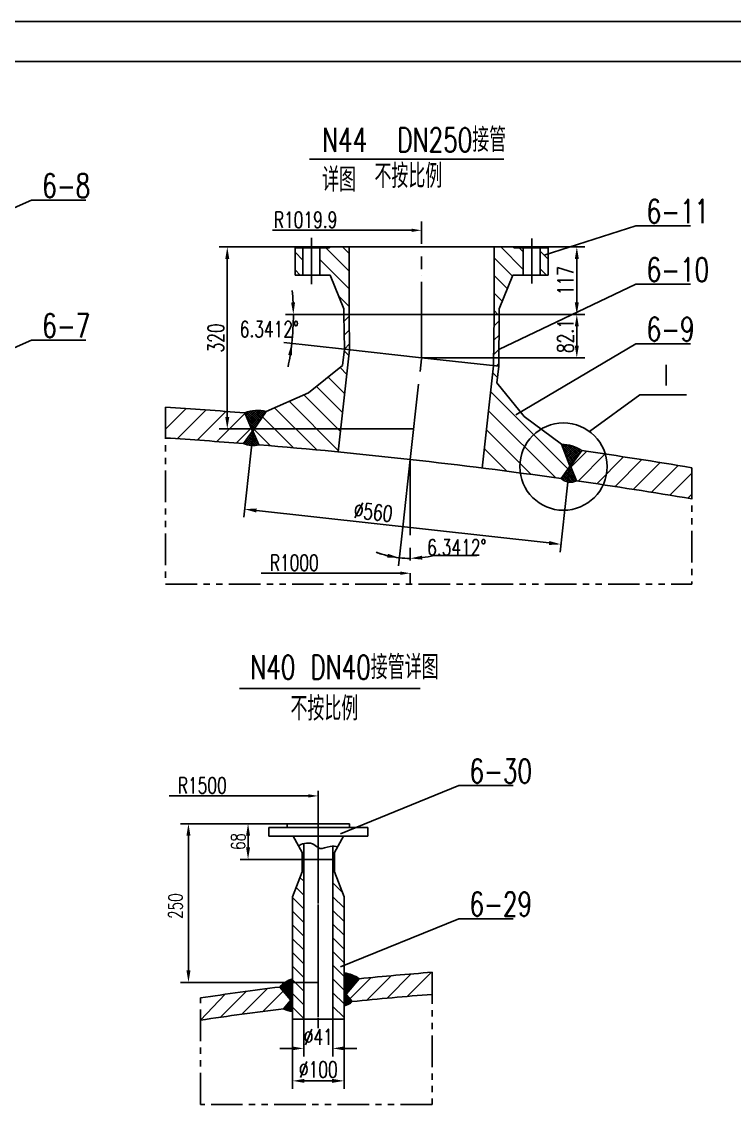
# Model space of a CAD drawing. Extents: x 14295 to 55529, y 90 to 48558.
# Drawn here: x 54358.1 to 54537.1, y 39505 to 39777 of the extents above; entities that cross this region are included whole.
import ezdxf

# ---------------------------------------------------------------- set-up
doc = ezdxf.new("R2010")
doc.units = 0
doc.header["$MEASUREMENT"] = 0
doc.linetypes.add('CENTER2', pattern=[28.575, 19.05, -3.175, 3.175, -3.175])
doc.linetypes.add('PHANTOM2', pattern=[31.75, 15.875, -3.175, 3.175, -3.175, 3.175, -3.175])
doc.layers.get('0').update_dxf_attribs({"linetype": 'CONTINUOUS'})
doc.layers.get('DEFPOINTS').update_dxf_attribs({"linetype": 'CONTINUOUS'})
for name, color, linetype in [('图层1', 7, 'CONTINUOUS'), ('图层2', 1, 'CONTINUOUS'), ('图层3', 2, 'CENTER2'), ('图层5', 3, 'PHANTOM2')]:
    doc.layers.add(name, color=color, linetype=linetype)
doc.styles.add('文字', font='txt.shx', dxfattribs={"width": 0.71, "bigfont": 'hzfs.shx'})
doc.dimstyles.get("Standard").update_dxf_attribs({"dimtxt": 0.18, "dimasz": 0.18, "dimexe": 0.18, "dimexo": 0.0625, "dimgap": 0.09, "dimtad": 0, "dimtih": 1, "dimtoh": 1, "dimdec": 4, "dimzin": 0, "dimtxsty": 'STANDARD', "dimcen": 0.09, "dimazin": 3, "dimtfac": 1, "dimtdec": 4, "dimtofl": 0, "dimtmove": 0, "dimatfit": 3, "dimtolj": 1, "dimtzin": 0})

# ---------------------------------------------------------------- blocks, each defined once
blk = doc.blocks.new('*D121')
at = {"color": 1, "linetype": 'BYBLOCK'}
for p, q in [((54364, 39544.16), (54364, 39526.68)), ((54376.93, 39544.16), (54376.93, 39526.68)), ((54367, 39528.68), (54373.93, 39528.68))]:
    blk.add_line(p, q, dxfattribs=at)
for points in [[(54367, 39529.18), (54367, 39528.18), (54364, 39528.68)], [(54373.93, 39529.18), (54373.93, 39528.18), (54376.93, 39528.68)]]:
    blk.add_solid(points, dxfattribs=at)
at = {"layer": 'DEFPOINTS', "color": 0, "linetype": 'BYBLOCK'}
for p in [(54364, 39544.16), (54376.93, 39544.16), (54376.93, 39528.68)]:
    blk.add_point(p, dxfattribs=at)
at = {"color": 1, "linetype": 'BYBLOCK', "insert": (54370.46, 39531.54), "char_height": 4, "attachment_point": 5, "style": '文字'}
blk.add_mtext('\\A1;∅100', dxfattribs=at)
blk = doc.blocks.new('*D120')
at = {"color": 1, "linetype": 'BYBLOCK'}
for p, q in [((54366.82, 39544.16), (54366.82, 39534.84)), ((54374.11, 39544.15), (54374.11, 39534.84)), ((54363.82, 39536.84), (54360.82, 39536.84)), ((54377.11, 39536.84), (54380.11, 39536.84))]:
    blk.add_line(p, q, dxfattribs=at)
for points in [[(54363.82, 39537.34), (54363.82, 39536.34), (54366.82, 39536.84)], [(54377.11, 39537.34), (54377.11, 39536.34), (54374.11, 39536.84)]]:
    blk.add_solid(points, dxfattribs=at)
at = {"layer": 'DEFPOINTS', "color": 0, "linetype": 'BYBLOCK'}
for p in [(54366.82, 39544.16), (54374.11, 39544.15), (54374.11, 39536.84)]:
    blk.add_point(p, dxfattribs=at)
at = {"color": 1, "linetype": 'BYBLOCK', "insert": (54370.46, 39539.7), "char_height": 4, "attachment_point": 5, "style": '文字'}
blk.add_mtext('\\A1;∅41', dxfattribs=at)
blk = doc.blocks.new('*D119')
at = {"color": 1, "linetype": 'BYBLOCK'}
for p, q in [((54362.62, 39593.29), (54350.82, 39593.29)), ((54352.82, 39590.29), (54352.82, 39587.34)), ((54366.38, 39584.34), (54350.82, 39584.34))]:
    blk.add_line(p, q, dxfattribs=at)
for points in [[(54352.32, 39590.29), (54353.32, 39590.29), (54352.82, 39593.29)], [(54352.32, 39587.34), (54353.32, 39587.34), (54352.82, 39584.34)]]:
    blk.add_solid(points, dxfattribs=at)
at = {"layer": 'DEFPOINTS', "color": 0, "linetype": 'BYBLOCK'}
for p in [(54362.62, 39593.29), (54352.82, 39584.34), (54366.38, 39584.34)]:
    blk.add_point(p, dxfattribs=at)
at = {"color": 1, "linetype": 'BYBLOCK', "insert": (54350.32, 39588.81), "char_height": 3.5, "attachment_point": 5, "rotation": 90, "style": '文字'}
blk.add_mtext('\\A1;68', dxfattribs=at)
blk = doc.blocks.new('*D118')
at = {"color": 1, "linetype": 'BYBLOCK'}
for p, q in [((54362.62, 39593.29), (54335.85, 39593.29)), ((54337.85, 39590.29), (54337.85, 39556.41)), ((54370.46, 39553.41), (54335.85, 39553.41))]:
    blk.add_line(p, q, dxfattribs=at)
for points in [[(54337.35, 39590.29), (54338.35, 39590.29), (54337.85, 39593.29)], [(54337.35, 39556.41), (54338.35, 39556.41), (54337.85, 39553.41)]]:
    blk.add_solid(points, dxfattribs=at)
at = {"layer": 'DEFPOINTS', "color": 0, "linetype": 'BYBLOCK'}
for p in [(54362.62, 39593.29), (54337.85, 39553.41), (54370.46, 39553.41)]:
    blk.add_point(p, dxfattribs=at)
at = {"color": 1, "linetype": 'BYBLOCK', "insert": (54334.6, 39572.59), "char_height": 3.5, "attachment_point": 5, "rotation": 90, "style": '文字'}
blk.add_mtext('\\A1;250', dxfattribs=at)
blk = doc.blocks.new('*D149')
at = {"color": 1, "linetype": 'BYBLOCK'}
for p, q in [((54472.31, 39708.71), (54490.17, 39708.71)), ((54488.17, 39705.71), (54488.17, 39694.77)), ((54468.67, 39691.77), (54490.17, 39691.77))]:
    blk.add_line(p, q, dxfattribs=at)
for points in [[(54487.67, 39705.71), (54488.67, 39705.71), (54488.17, 39708.71)], [(54487.67, 39694.77), (54488.67, 39694.77), (54488.17, 39691.77)]]:
    blk.add_solid(points, dxfattribs=at)
at = {"layer": 'DEFPOINTS', "color": 0, "linetype": 'BYBLOCK'}
for p in [(54472.31, 39708.71), (54468.67, 39691.77), (54488.17, 39691.77)]:
    blk.add_point(p, dxfattribs=at)
at = {"color": 1, "linetype": 'BYBLOCK', "insert": (54485.32, 39700.24), "char_height": 4, "attachment_point": 5, "rotation": 90, "style": '文字'}
blk.add_mtext('\\A1;117', dxfattribs=at)
blk = doc.blocks.new('*D150')
at = {"color": 1, "linetype": 'BYBLOCK'}
for p, q in [((54468.67, 39691.77), (54490.17, 39691.77)), ((54488.17, 39683.89), (54488.17, 39688.77)), ((54449.17, 39680.89), (54490.17, 39680.89))]:
    blk.add_line(p, q, dxfattribs=at)
for points in [[(54487.67, 39688.77), (54488.67, 39688.77), (54488.17, 39691.77)], [(54487.67, 39683.89), (54488.67, 39683.89), (54488.17, 39680.89)]]:
    blk.add_solid(points, dxfattribs=at)
at = {"layer": 'DEFPOINTS', "color": 0, "linetype": 'BYBLOCK'}
for p in [(54468.67, 39691.77), (54488.17, 39691.77), (54449.17, 39680.89)]:
    blk.add_point(p, dxfattribs=at)
at = {"color": 1, "linetype": 'BYBLOCK', "insert": (54485.32, 39686.33), "char_height": 4, "attachment_point": 5, "rotation": 90, "style": '文字'}
blk.add_mtext('\\A1;82.1', dxfattribs=at)
blk = doc.blocks.new('*D151')
at = {"color": 1, "linetype": 'BYBLOCK'}
for p, q in [((54426.03, 39708.71), (54398.36, 39708.71)), ((54400.36, 39666), (54400.36, 39705.71)), ((54447.18, 39663), (54398.36, 39663))]:
    blk.add_line(p, q, dxfattribs=at)
for points in [[(54399.86, 39705.71), (54400.86, 39705.71), (54400.36, 39708.71)], [(54399.86, 39666), (54400.86, 39666), (54400.36, 39663)]]:
    blk.add_solid(points, dxfattribs=at)
at = {"layer": 'DEFPOINTS', "color": 0, "linetype": 'BYBLOCK'}
for p in [(54400.36, 39708.71), (54426.03, 39708.71), (54447.18, 39663)]:
    blk.add_point(p, dxfattribs=at)
at = {"color": 1, "linetype": 'BYBLOCK', "insert": (54397.51, 39685.86), "char_height": 4, "attachment_point": 5, "rotation": 90, "style": '文字'}
blk.add_mtext('\\A1;320', dxfattribs=at)
blk = doc.blocks.new('*D153')
at = {"color": 1, "linetype": 'BYBLOCK'}
for p, q in [((54406.86, 39662.3), (54404.48, 39640.85)), ((54486.37, 39653.47), (54483.99, 39632.02)), ((54481.23, 39634.34), (54407.68, 39642.51))]:
    blk.add_line(p, q, dxfattribs=at)
for points in [[(54407.73, 39643.01), (54407.62, 39642.01), (54404.7, 39642.84)], [(54481.28, 39634.83), (54481.17, 39633.84), (54484.21, 39634)]]:
    blk.add_solid(points, dxfattribs=at)
at = {"layer": 'DEFPOINTS', "color": 0, "linetype": 'BYBLOCK'}
for p in [(54406.86, 39662.3), (54486.37, 39653.47), (54404.7, 39642.84)]:
    blk.add_point(p, dxfattribs=at)
at = {"color": 1, "linetype": 'BYBLOCK', "insert": (54437.02, 39642.12), "char_height": 4, "attachment_point": 5, "rotation": 353.6588, "style": '文字'}
blk.add_mtext('\\A1;∅560', dxfattribs=at)

msp = doc.modelspace()

# ---------------------------------------------------------------- hatches: boundary and pattern name
at = {"layer": '图层2'}
h = msp.add_hatch(dxfattribs=at)
h.set_pattern_fill('ANSI31', color=256, scale=25, angle=90, style=0)
h.set_pattern_definition([(135, (9.3622, 11.6943), (-2.20970869, -2.20970869), [])])
h.paths.add_polyline_path([(54440.32, 39720.407), (54435.391, 39720.407), (54435.391, 39720.178), (54432.999, 39720.178), (54432.999, 39713.321), (54435.606, 39713.321), (54439.034, 39704.893), (54439.034, 39703.464), (54440.32, 39703.464)])
h.paths.add_polyline_path([(54428.713, 39720.178), (54426.749, 39720.178), (54426.749, 39713.321), (54428.713, 39713.321)])
h.paths.add_polyline_path([(54476.749, 39703.464), (54478.034, 39703.464), (54478.034, 39704.893), (54481.463, 39713.321), (54484.07, 39713.321), (54484.07, 39720.178), (54481.677, 39720.178), (54481.677, 39720.407), (54476.749, 39720.407)])
h.paths.add_polyline_path([(54490.32, 39720.178), (54488.356, 39720.178), (54488.356, 39713.321), (54490.32, 39713.321)])
h = msp.add_hatch(dxfattribs=at)
h.set_pattern_fill('ANSI31', color=256, scale=20, style=0)
h.set_pattern_definition([(45, (9.3622, 11.6943), (-1.76776695, 1.76776695), [])])
h.paths.add_polyline_path([(54439.154, 39694.736), (54440.431, 39694.594), (54440.32, 39703.464), (54439.034, 39703.464)])
h.paths.add_polyline_path([(54476.637, 39690.571), (54477.915, 39690.429), (54478.034, 39703.464), (54476.749, 39703.464)])
h = msp.add_hatch(dxfattribs=at)
h.set_pattern_fill('ANSI31', color=256, scale=30, angle=90, style=0)
h.set_pattern_definition([(135, (9.3622, 11.6943), (-2.65165043, -2.65165043), [])])
h.paths.add_polyline_path([(54440.431, 39694.594), (54439.154, 39694.736), (54438.695, 39690.613), (54430.166, 39683.79), (54419.487, 39679.098), (54416.25, 39674.272), (54416.223, 39673.999), (54417.666, 39670.706, -0.0038875), (54437.578, 39668.921)])
h.paths.add_polyline_path([(54493.669, 39670.855), (54488.463, 39674.693), (54474.873, 39674.693), (54473.781, 39664.873, -0.003882), (54493.569, 39662.221), (54495.733, 39665.163), (54495.767, 39665.435)])
h.paths.add_polyline_path([(54477.457, 39686.305), (54477.915, 39690.429), (54476.637, 39690.571), (54474.873, 39674.693), (54488.463, 39674.693), (54484.28, 39677.776)])
h = msp.add_hatch(dxfattribs=at)
h.set_pattern_fill('ANSI31', color=256, scale=30, style=0)
h.set_pattern_definition([(45, (9.3622, 11.6943), (-2.65165043, 2.65165043), [])])
h.paths.add_polyline_path([(54394.245, 39680.137), (54394.245, 39672.407, -0.0038155), (54413.817, 39671.015), (54415.939, 39674.028), (54415.966, 39674.3), (54414.146, 39678.727, 0.0038563)])
h.paths.add_polyline_path([(54498.762, 39669.268), (54496.05, 39665.401), (54496.017, 39665.129), (54497.45, 39661.664, -0.0056974), (54526.396, 39657.126), (54526.396, 39664.949, 0.0054064)])
h = msp.add_hatch(dxfattribs=at)
h.set_pattern_fill('ANSI37', color=256, scale=3, style=0)
h.set_pattern_definition([(45, (9.3622, 11.69428), (-0.265165043, 0.265165043), []), (135, (9.3622, 11.69428), (-0.265165043, -0.265165043), [])])
h.paths.add_polyline_path([(54419.487, 39679.098, 0.1582497), (54414.146, 39678.727), (54415.966, 39674.3), (54415.939, 39674.028), (54413.817, 39671.015, 0.1750147), (54417.666, 39670.706), (54416.223, 39673.999), (54416.25, 39674.272)])
h = msp.add_hatch(dxfattribs=at)
h.set_pattern_fill('ANSI37', color=256, scale=3, angle=90, style=0)
h.set_pattern_definition([(135, (9.3622, 11.69428), (-0.265165043, -0.265165043), []), (225, (9.3622, 11.69428), (0.265165043, -0.265165043), [])])
h.paths.add_polyline_path([(54495.767, 39665.435), (54495.733, 39665.163), (54493.569, 39662.221, 0.3140224), (54497.45, 39661.664), (54496.017, 39665.129), (54496.05, 39665.401), (54498.762, 39669.268, 0.1340746), (54493.669, 39670.855)])
h = msp.add_hatch(dxfattribs=at)
h.set_pattern_fill('ANSI31', color=256, scale=0.768, angle=90, style=0)
h.set_pattern_definition([(135, (193.533, -17.796), (-1.724209175, -1.724209175), [])])
h.paths.add_polyline_path([(54439.055, 39555.613), (54439.055, 39557.126), (54436.668, 39563.395), (54436.668, 39566.54), (54436.262, 39566.54), (54436.23, 39526.364), (54439.055, 39526.364)])
h.paths.add_polyline_path([(54428.94, 39566.54), (54428.504, 39566.54), (54428.504, 39563.395), (54426.118, 39557.126), (54426.118, 39528.364), (54426.118, 39526.364), (54428.94, 39526.364)])
h = msp.add_hatch(dxfattribs=at)
h.set_pattern_fill('ANSI37', color=256, scale=0.08, style=0)
h.set_pattern_definition([(45, (11176.96422, 7963.26774), (-0.1796051224, 0.1796051224), []), (135, (11176.96422, 7963.26774), (-0.1796051224, -0.1796051224), [])])
h.paths.add_polyline_path([(54425.601, 39531.281), (54425.601, 39531.075), (54423.862, 39529.002, 0.1070159), (54426.118, 39528.364), (54426.118, 39536.493, 0.1479255), (54422.935, 39534.458)])
h.paths.add_polyline_path([(54439.055, 39529.695, 0.1278391), (54441.098, 39530.822), (54439.666, 39532.53), (54439.666, 39532.736), (54442.87, 39536.555, 0.1149851), (54439.055, 39538.002)])

# ---------------------------------------------------------------- linework, layer by layer
at = {"color": 1, "linetype": 'BYBLOCK'}
for p, q in [((54456.034, 39724.6), (54421.076, 39724.6)), ((54439.034, 39703.464), (54424.325, 39703.464)), ((54439.154, 39694.736), (54423.935, 39696.427)), ((54453.877, 39650.774), (54452.71, 39640.33)), ((54453.194, 39638.435), (54418.236, 39638.435)), ((54430.086, 39582.482), (54395.128, 39582.482))]:
    msp.add_line(p, q, dxfattribs=at)
for centre, radius, start, end in [((54360.616, 39703.464), 65.709, 2.61613, 5.23226), ((54360.616, 39703.464), 65.709, 353.6588, 360), ((54360.616, 39703.464), 65.709, 348.42517, 353.6588), ((54360.616, 39703.464), 65.709, 348.42654, 351.04267), ((54455.694, 39667.026), 24.861, 249.75923, 263.62063), ((54455.694, 39667.026), 24.861, 249.7846, 256.70262), ((54455.694, 39667.026), 24.861, 263.62063, 270), ((54455.694, 39667.026), 24.861, 276.91801, 283.83603)]:
    msp.add_arc(centre, radius, start, end, dxfattribs=at)
for points in [[(54456.034, 39725.017), (54456.034, 39724.183), (54458.534, 39724.6)], [(54426.756, 39706.475), (54425.756, 39706.452), (54426.325, 39703.464)], [(54425.028, 39693.3), (54426.019, 39693.167), (54425.923, 39696.207)], [(54450.061, 39643.323), (54449.89, 39642.338), (54452.932, 39642.318)], [(54458.719, 39641.846), (54458.659, 39642.844), (54455.694, 39642.164)], [(54453.194, 39638.852), (54453.194, 39638.019), (54455.694, 39638.435)], [(54430.086, 39582.899), (54430.086, 39582.066), (54432.586, 39582.482)]]:
    msp.add_solid(points, dxfattribs=at)
at = {"layer": 'DEFPOINTS', "color": 0, "linetype": 'BYBLOCK'}
for p in [(54458.534, 39723.955), (54458.534, 39722.15), (54439.034, 39703.464), (54458.534, 39703.464), (54426.28, 39701.04), (54439.154, 39694.736), (54458.534, 39692.582), (54455.694, 39667.026), (54455.694, 39667.026), (54453.877, 39650.774), (54454.772, 39642.181), (54455.694, 39637.791), (54455.694, 39635.709)]:
    msp.add_point(p, dxfattribs=at)
at = {"layer": '图层1'}
for p, q in [((53707.983, 39767.024), (54723.983, 39767.024)), ((54426.749, 39720.178), (54426.749, 39713.321)), ((54426.749, 39720.178), (54435.391, 39720.178)), ((54428.713, 39720.178), (54428.713, 39713.321)), ((54432.999, 39720.178), (54432.999, 39713.321)), ((54435.391, 39720.407), (54458.534, 39720.407)), ((54435.391, 39720.407), (54435.391, 39720.178)), ((54440.32, 39720.407), (54440.32, 39703.464)), ((54481.677, 39720.407), (54458.534, 39720.407)), ((54476.749, 39720.407), (54476.749, 39703.464)), ((54481.677, 39720.407), (54481.677, 39720.178)), ((54490.32, 39720.178), (54481.677, 39720.178)), ((54484.07, 39720.178), (54484.07, 39713.321)), ((54488.356, 39720.178), (54488.356, 39713.321)), ((54490.32, 39720.178), (54490.32, 39713.321)), ((54426.749, 39713.321), (54435.606, 39713.321)), ((54435.606, 39713.321), (54439.034, 39704.893)), ((54458.534, 39713.321), (54458.534, 39713.321)), ((54481.463, 39713.321), (54478.034, 39704.893)), ((54490.32, 39713.321), (54481.463, 39713.321)), ((54439.034, 39704.893), (54439.034, 39704.893)), ((54439.034, 39704.893), (54439.034, 39703.464)), ((54478.034, 39704.893), (54478.034, 39703.464)), ((54478.034, 39704.893), (54478.034, 39704.893)), ((54439.034, 39703.464), (54458.534, 39703.464)), ((54439.034, 39703.464), (54439.154, 39694.736)), ((54440.32, 39703.464), (54440.431, 39694.594)), ((54478.034, 39703.464), (54458.534, 39703.464)), ((54476.749, 39703.464), (54476.637, 39690.571)), ((54478.034, 39703.464), (54477.915, 39690.429)), ((54437.578, 39668.921), (54440.431, 39694.594)), ((54438.695, 39690.613), (54439.154, 39694.736)), ((54439.154, 39694.736), (54458.534, 39692.582)), ((54477.915, 39690.429), (54458.534, 39692.582)), ((54430.166, 39683.79), (54438.695, 39690.613)), ((54473.781, 39664.873), (54476.637, 39690.571)), ((54477.457, 39686.305), (54477.915, 39690.429)), ((54484.28, 39677.776), (54477.457, 39686.305)), ((54419.487, 39679.098), (54430.166, 39683.79)), ((54415.966, 39674.3), (54414.146, 39678.727)), ((54416.25, 39674.272), (54419.487, 39679.098)), ((54493.669, 39670.855), (54484.28, 39677.776)), ((54413.817, 39671.015), (54415.939, 39674.028)), ((54415.966, 39674.3), (54415.939, 39674.028)), ((54416.25, 39674.272), (54416.223, 39673.999)), ((54417.666, 39670.706), (54416.223, 39673.999)), ((54495.767, 39665.435), (54493.669, 39670.855)), ((54496.05, 39665.401), (54498.762, 39669.268)), ((54493.569, 39662.221), (54495.733, 39665.163)), ((54495.767, 39665.435), (54495.733, 39665.163)), ((54496.05, 39665.401), (54496.017, 39665.129)), ((54497.45, 39661.664), (54496.017, 39665.129)), ((54432.586, 39574.507), (54420.14, 39574.507)), ((54420.14, 39574.507), (54420.14, 39572.34)), ((54424.745, 39575.494), (54424.745, 39574.507)), ((54432.586, 39575.494), (54424.745, 39575.494)), ((54432.586, 39575.494), (54424.745, 39575.494)), ((54432.586, 39575.494), (54440.427, 39575.494)), ((54432.586, 39575.494), (54440.427, 39575.494)), ((54432.586, 39574.507), (54445.032, 39574.507)), ((54440.427, 39575.494), (54440.427, 39574.507)), ((54445.032, 39574.507), (54445.032, 39572.34)), ((54420.14, 39572.34), (54432.586, 39572.34)), ((54428.504, 39568.254), (54426.275, 39572.34)), ((54445.032, 39572.34), (54432.586, 39572.34)), ((54436.668, 39568.254), (54438.897, 39572.34)), ((54428.94, 39526.364), (54428.94, 39570.487)), ((54436.23, 39526.364), (54436.265, 39569.843)), ((54428.504, 39563.395), (54428.504, 39568.254)), ((54432.586, 39566.54), (54428.504, 39566.54)), ((54432.586, 39566.54), (54436.668, 39566.54)), ((54436.668, 39568.254), (54436.668, 39563.395)), ((54428.504, 39563.395), (54426.118, 39557.126)), ((54436.668, 39563.395), (54439.055, 39557.126)), ((54426.118, 39557.126), (54426.118, 39528.364)), ((54426.118, 39555.624), (54426.118, 39528.364)), ((54426.118, 39555.624), (54426.118, 39526.364)), ((54439.055, 39557.126), (54439.055, 39528.364)), ((54439.055, 39543.606), (54439.055, 39555.706)), ((54439.055, 39555.613), (54439.055, 39526.364)), ((54439.055, 39547.132), (54439.055, 39545.766)), ((54442.87, 39536.555), (54439.666, 39532.736)), ((54422.935, 39534.458), (54425.601, 39531.281)), ((54425.601, 39531.075), (54423.862, 39529.002)), ((54425.601, 39531.281), (54425.601, 39531.075)), ((54439.666, 39532.736), (54439.666, 39532.53)), ((54439.666, 39532.53), (54441.098, 39530.822)), ((54439.055, 39526.364), (54426.118, 39526.364))]:
    msp.add_line(p, q, dxfattribs=at)
for centre, radius, start, end in [((54312.837, 38389.272), 1293.429, 85.507664, 86.39145), ((54417.388, 39670.687), 8.669, 75.9906, 111.96049), ((54312.837, 38389.272), 1285.714, 85.495331, 86.36977), ((54416.169, 39676.189), 5.684, 245.55519, 285.26343), ((54312.837, 38389.272), 1285.714, 81.919225, 85.323289), ((54493.311, 39660.736), 10.125, 57.42533, 87.97081), ((54312.837, 38389.272), 1293.429, 80.496311, 81.735354), ((54495.909, 39664.727), 3.429, 226.96494, 296.69877), ((54312.837, 38389.272), 1285.714, 80.438755, 81.744487), ((54427.89, 39530.216), 6.523, 105.76788, 139.42583), ((54437.858, 39529.092), 8.99, 56.1102, 82.34762), ((54533.291, 38613.845), 927.13, 94.459211, 95.596802), ((54538.314, 38614.536), 927.13, 97.148828, 98.393774), ((54437.909, 39534.19), 4.639, 284.30332, 313.44383), ((54533.291, 38613.845), 921.6, 94.486021, 95.741193), ((54538.314, 38614.536), 921.6, 97.133896, 98.444503), ((54426.462, 39533.892), 5.538, 242.0048, 266.43805)]:
    msp.add_arc(centre, radius, start, end, dxfattribs=at)
at = {"layer": '图层2'}
for p, q in [((53682.983, 39777.024), (54733.983, 39777.024)), ((54430.379, 39742.512), (54479.238, 39742.512)), ((54333.6, 39720.39), (54360.553, 39732.147)), ((54360.553, 39732.147), (54374.228, 39732.147)), ((54489.338, 39718.342), (54512.395, 39725.693)), ((54512.395, 39725.693), (54526.071, 39725.693)), ((54477.954, 39694.683), (54512.395, 39711.048)), ((54512.395, 39711.048), (54526.071, 39711.048)), ((54329.533, 39683.452), (54360.553, 39696.983)), ((54360.553, 39696.983), (54374.228, 39696.983)), ((54482.228, 39678.242), (54512.395, 39696.099)), ((54512.395, 39696.099), (54526.071, 39696.099)), ((54500.683, 39674.066), (54513.323, 39683.255)), ((54513.323, 39683.255), (54525.079, 39683.255)), ((54456.546, 39674.693), (54450.394, 39674.693)), ((54461.64, 39642.885), (54472.396, 39642.885)), ((54412.819, 39609.466), (54458.205, 39609.466)), ((54438.129, 39572.966), (54467.889, 39585.062)), ((54467.889, 39585.062), (54481.564, 39585.062)), ((54438.129, 39539.536), (54467.889, 39551.632)), ((54467.889, 39551.632), (54481.564, 39551.632)), ((54440.514, 39531.518), (54445.837, 39536.841)), ((54444.778, 39531.185), (54450.9, 39537.306)), ((54449.852, 39531.66), (54455.933, 39537.742)), ((54454.894, 39532.104), (54460.936, 39538.147)), ((54408.022, 39526.88), (54414.504, 39533.362)), ((54413.368, 39527.627), (54419.8, 39534.06)), ((54418.676, 39528.338), (54423.785, 39533.446)), ((54402.976, 39526.145), (54409.172, 39532.627))]:
    msp.add_line(p, q, dxfattribs=at)
msp.add_circle((54494.18, 39665.227), 10.974, dxfattribs=at)
msp.add_open_spline([(54427.861, 39569.771), (54427.104, 39569.995), (54431.318, 39571.483), (54432.601, 39568.541), (54435.07, 39569.874), (54436.901, 39569.883), (54437.455, 39569.696)], degree=3, knots=[0, 0, 0, 0, 2.3684664, 5.6060522, 8.2279187, 9.8041125, 9.8041125, 9.8041125, 9.8041125], dxfattribs=at)
at = {"layer": '图层3'}
for p, q in [((54458.534, 39692.582), (54458.534, 39726.805)), ((54430.856, 39722.72), (54430.856, 39711.074)), ((54486.213, 39722.575), (54486.213, 39711.219)), ((54455.694, 39667.026), (54458.534, 39692.582)), ((54453.877, 39650.774), (54455.694, 39667.026)), ((54455.694, 39667.026), (54455.694, 39635.709)), ((54432.586, 39583.792), (54432.586, 39524.098)), ((54432.586, 39582.482), (54432.586, 39574.507)), ((54432.586, 39574.507), (54432.586, 39524.151))]:
    msp.add_line(p, q, dxfattribs=at)
at = {"layer": '图层5', "ltscale": 0.5}
for p, q in [((54394.245, 39680.137), (54394.245, 39635.709)), ((54526.396, 39664.949), (54526.396, 39635.709)), ((54394.245, 39635.709), (54526.396, 39635.709)), ((54461.207, 39538.168), (54461.207, 39504.983)), ((54402.976, 39504.983), (54402.976, 39531.734)), ((54461.207, 39504.983), (54402.976, 39504.983))]:
    msp.add_line(p, q, dxfattribs=at)

# ---------------------------------------------------------------- texts
at = {"color": 1, "linetype": 'BYBLOCK', "char_height": 4, "attachment_point": 5, "style": '文字'}
for s, insert in [('R1019.9', (54429.393, 39727.225)), ('6.3412°', (54420.278, 39699.748)), ('6.3412°', (54467.376, 39644.934)), ('R1000', (54426.553, 39641.06)), ('R1500', (54403.445, 39585.107))]:
    msp.add_mtext(s, dxfattribs=dict(at, insert=insert))
at = {"layer": '图层2', "char_height": 6, "attachment_point": 1, "style": '文字'}
for s, insert, width in [('N44  DN250接管详图', (54433.547, 39750.317), 47.88671), ('不按比例', (54446.696, 39741.245), 27.57265), ('6-8', (54363.236, 39738.809), 18.6197), ('6-11', (54515.078, 39732.355), 18.6197), ('6-10', (54515.078, 39717.71), 18.6197), ('6-7', (54363.236, 39703.645), 18.6197), ('6-9', (54515.078, 39702.76), 18.6197), ('Ⅰ', (54517.865, 39690.998), 5.61105), ('N40 DN40接管详图', (54415.505, 39617.814), 56.45971), ('不按比例', (54425.601, 39607.425), 36.3524), ('6-30', (54470.572, 39591.724), 18.6197), ('6-29', (54470.572, 39558.294), 18.6197)]:
    msp.add_mtext(s, dxfattribs=dict(at, insert=insert, width=width))

# ---------------------------------------------------------------- dimensions: what is measured, and where the dimension line sits
at = {"layer": '图层1'}
dim = msp.add_linear_dim(base=(54436.23, 39519.047), p1=(54428.94, 39526.364), p2=(54436.23, 39526.359), text='%%c41', dimstyle='STANDARD', override={"dimtxt": 4, "dimasz": 3, "dimexe": 2, "dimexo": 0, "dimgap": 1, "dimtih": 0, "dimtoh": 0, "dimdec": 1, "dimzin": 12, "dimtxsty": '文字', "dimclrd": 1, "dimclre": 1, "dimclrt": 1, "dimtdec": 1, "dimtvp": 0.714286, "dimtzin": 12}, dxfattribs=at)
dim.commit()
dim.dimension.update_dxf_attribs({"geometry": '*D120', "text_midpoint": (54432.585, 39519.047), "dimtype": 160, "insert": (62.122, -17.796)})
dim = msp.add_linear_dim(base=(54439.055, 39510.886), p1=(54426.118, 39526.364), p2=(54439.055, 39526.364), text='%%c100', dimstyle='STANDARD', override={"dimtxt": 4, "dimasz": 3, "dimexe": 2, "dimexo": 0, "dimgap": 1, "dimtih": 0, "dimtoh": 0, "dimdec": 1, "dimzin": 12, "dimtxsty": '文字', "dimclrd": 1, "dimclre": 1, "dimclrt": 1, "dimtdec": 1, "dimtvp": 0.714286, "dimtzin": 12}, dxfattribs=at)
dim.commit()
dim.dimension.update_dxf_attribs({"geometry": '*D121', "text_midpoint": (54432.586, 39513.743), "insert": (62.122, -17.796)})
at = {"layer": '图层2'}
for base, p1, p2, text, override, picture, middle, set_off in [((54409.726, 39720.407), (54456.546, 39674.693), (54435.391, 39720.407), '320', {"dimtxt": 4, "dimasz": 3, "dimexe": 2, "dimexo": 0, "dimgap": 1, "dimtih": 0, "dimtoh": 0, "dimdec": 1, "dimzin": 12, "dimtxsty": '文字', "dimclrd": 1, "dimclre": 1, "dimclrt": 1, "dimtdec": 1, "dimtvp": 0.714286, "dimtzin": 12}, '*D151', (54406.869, 39697.55), (9.362, 11.694)), ((54497.537, 39703.464), (54481.677, 39720.407), (54478.034, 39703.464), '117', {"dimtxt": 4, "dimasz": 3, "dimexe": 2, "dimexo": 0, "dimgap": 1, "dimtih": 0, "dimtoh": 0, "dimdec": 1, "dimzin": 12, "dimtxsty": '文字', "dimclrd": 1, "dimclre": 1, "dimclrt": 1, "dimtdec": 1, "dimtvp": 0.714286, "dimtzin": 12}, '*D149', (54494.68, 39711.935), (9.362, 11.694)), ((54497.537, 39703.464), (54458.534, 39692.582), (54478.034, 39703.464), '82.1', {"dimtxt": 4, "dimasz": 3, "dimexe": 2, "dimexo": 0, "dimgap": 1, "dimtih": 0, "dimtoh": 0, "dimdec": 1, "dimzin": 12, "dimtxsty": '文字', "dimclrd": 1, "dimclre": 1, "dimclrt": 1, "dimtdec": 1, "dimtvp": 0.714286, "dimtzin": 12}, '*D150', (54494.68, 39698.023), (9.362, 11.694)), ((54414.945, 39566.54), (54424.745, 39575.494), (54428.504, 39566.54), '68', {"dimtxt": 3.5, "dimasz": 3, "dimexe": 2, "dimexo": 0, "dimgap": 1, "dimtih": 0, "dimtoh": 0, "dimdec": 1, "dimzin": 12, "dimtxsty": '文字', "dimclrd": 1, "dimclre": 1, "dimclrt": 1, "dimtdec": 1, "dimtvp": 0.714286, "dimtzin": 12}, '*D119', (54412.445, 39571.017), (62.122, -17.796))]:
    dim = msp.add_linear_dim(base=base, p1=p1, p2=p2, angle=90, text=text, dimstyle='STANDARD', override=override, dxfattribs=at)
    dim.commit()
    dim.dimension.update_dxf_attribs({"geometry": picture, "text_midpoint": middle, "insert": set_off})
for base, p1, p2, angle, text, override, picture, middle, dimtype, set_off in [((54414.06, 39654.534), (54495.733, 39665.163), (54416.223, 39673.999), 173.6588, '%%c560', {"dimtxt": 4, "dimasz": 3, "dimexe": 2, "dimexo": 0, "dimgap": 1, "dimtih": 0, "dimtoh": 0, "dimdec": 1, "dimzin": 12, "dimtxsty": '文字', "dimclrd": 1, "dimclre": 1, "dimclrt": 1, "dimtdec": 1, "dimtvp": 0.714286, "dimtzin": 12}, '*D153', (54446.064, 39650.977), 161, (9.362, 11.694)), ((54399.977, 39535.617), (54424.745, 39575.494), (54432.586, 39535.617), 90, '250', {"dimtxt": 3.5, "dimasz": 3, "dimexe": 2, "dimexo": 0, "dimgap": 1.5, "dimtad": 1, "dimtih": 0, "dimtoh": 0, "dimdec": 1, "dimzin": 12, "dimtxsty": '文字', "dimcen": 0, "dimclrd": 1, "dimclre": 1, "dimclrt": 1, "dimtfac": 0.571429, "dimtdec": 1, "dimtvp": 0.714286, "dimtzin": 12}, '*D118', (54399.977, 39554.795), 160, (62.122, -17.796))]:
    dim = msp.add_linear_dim(base=base, p1=p1, p2=p2, angle=angle, text=text, dimstyle='STANDARD', override=override, dxfattribs=at)
    dim.commit()
    dim.dimension.update_dxf_attribs({"geometry": picture, "text_midpoint": middle, "dimtype": dimtype, "insert": set_off})

doc.saveas('drawing.dxf')
